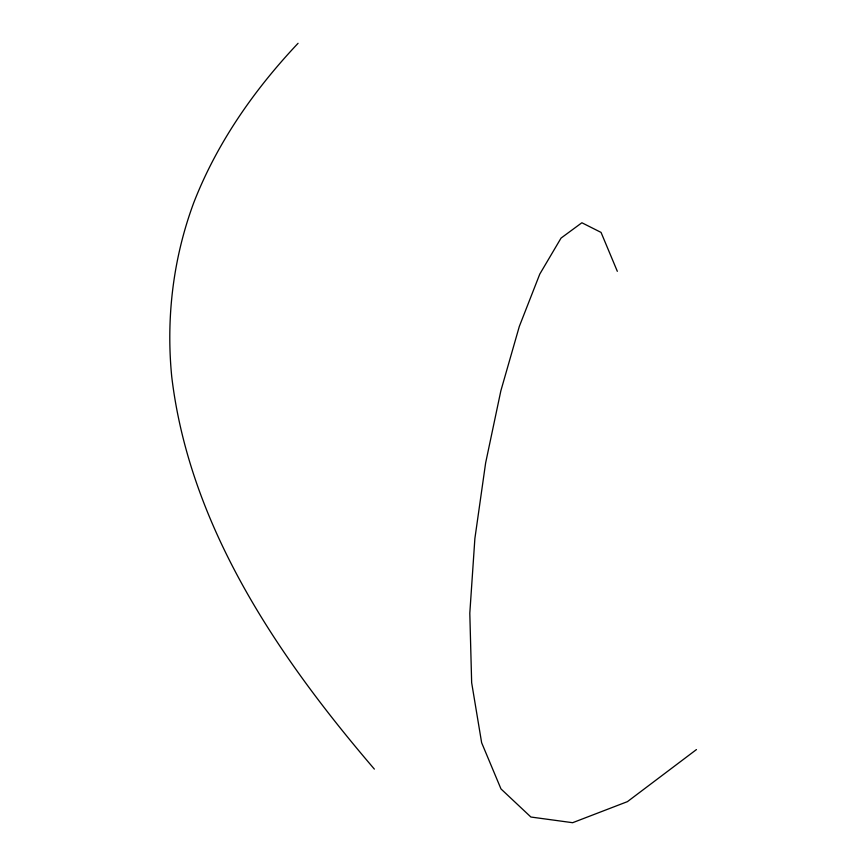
<?xml version="1.0" encoding="UTF-8"?>
<svg xmlns="http://www.w3.org/2000/svg" width="866" height="866" viewBox="0 0 866 866"><rect width="100%" height="100%" fill="white"/><g stroke="black" fill="none" stroke-linecap="round" stroke-linejoin="round"><path stroke-width="1.3" d="M298.066 43.3C254.225 89.728 217.009 142.912 193.778 202.655C173.178 258.111 165.915 317.919 171.739 376.742C189.665 526.95 278.278 656.904 374.361 769.095M696.459 749.566L627.428 801.645L572.643 822.7L530.901 817.028L500.981 788.926L481.637 742.725L471.656 682.711L469.805 613.215L474.882 538.522L485.631 462.953L500.851 390.826L519.319 326.428L539.789 274.078L561.049 238.085L581.876 222.757L601.047 232.402L617.328 271.318"/></g></svg>
